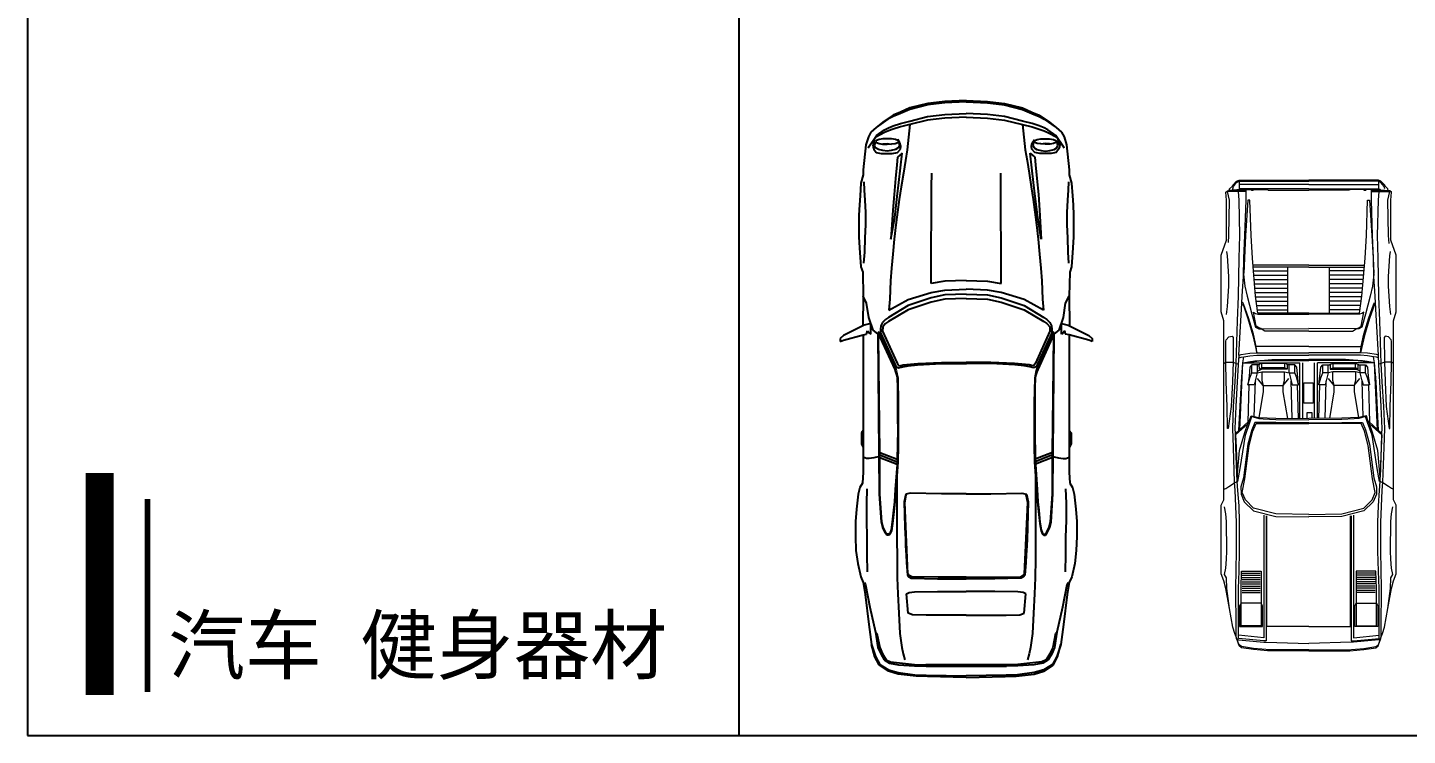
# Model space of a CAD drawing. Extents: x 185064 to 343242, y -369192 to -264966.
# Drawn here: x 185064 to 197328, y -369192 to -362898 of the extents above; entities that cross this region are included whole.
import ezdxf

# ---------------------------------------------------------------- set-up
doc = ezdxf.new("R2010")
doc.units = 0
doc.layers.add('07_F_M', color=144, linetype='Continuous', lineweight=9)
doc.layers.add('P4活动家具', color=4, linetype='Continuous')
doc.styles.add('CCD-HB', font='hbsmall.shx')

# ---------------------------------------------------------------- blocks, each defined once
blk = doc.blocks.new('tyhtyh')
at = {"layer": 'P4活动家具', "color": 8}
for p, q in [((23236, 29489), (23214, 29489)), ((23214, 29489), (23223, 29464)), ((23223, 29464), (23262, 29319)), ((23258, 29464), (23236, 29489)), ((23330, 29320), (23258, 29464)), ((20967, 29258), (20879, 29227)), ((21244, 29270), (21059, 29228)), ((21410, 29302), (21244, 29270)), ((21426, 29310), (21410, 29302)), ((21635, 29292), (21506, 29288)), ((21762, 29292), (21635, 29292)), ((21886, 29295), (21762, 29292)), ((22015, 29295), (21886, 29295)), ((22120, 29292), (22015, 29295)), ((22347, 29294), (22356, 29318)), ((22347, 29274), (22347, 29294)), ((22350, 29239), (22347, 29274)), ((22359, 29207), (22350, 29239)), ((22454, 29331), (22427, 29318)), ((22536, 29331), (22454, 29331)), ((22553, 29318), (22536, 29331)), ((23262, 29319), (23268, 29293)), ((23274, 29271), (23267, 29261)), ((23267, 29261), (23346, 29261)), ((23268, 29293), (23293, 29286)), ((23270, 29210), (23296, 29244)), ((23293, 29286), (23274, 29271)), ((23296, 29244), (23391, 29276)), ((23334, 29312), (23330, 29320)), ((23346, 29261), (23334, 29312)), ((23391, 29276), (23498, 29293)), ((23498, 29293), (23549, 29319)), ((23875, 29309), (23792, 29315)), ((23981, 29306), (23875, 29309)), ((24077, 29301), (23981, 29306)), ((24169, 29302), (24077, 29301)), ((24261, 29306), (24169, 29302)), ((24334, 29311), (24261, 29306)), ((24397, 29314), (24334, 29311)), ((24638, 29240), (24613, 29223)), ((24659, 29248), (24638, 29240)), ((24726, 29226), (24649, 29281)), ((24649, 29281), (24739, 29220)), ((24649, 29228), (24665, 29235)), ((24685, 29242), (24659, 29248)), ((24665, 29235), (24694, 29226)), ((24710, 29236), (24685, 29242)), ((20779, 29131), (20759, 29059)), ((20819, 29195), (20779, 29131)), ((20879, 29227), (20819, 29195)), ((20854, 29163), (20830, 29123)), ((20854, 29148), (20838, 29116)), ((20898, 29189), (20854, 29163)), ((20898, 29176), (20854, 29148)), ((20945, 29209), (20898, 29189)), ((20945, 29196), (20898, 29176)), ((21059, 29228), (20945, 29209)), ((21050, 29217), (20945, 29196)), ((21059, 29228), (21050, 29217)), ((21777, 29130), (21779, 29143)), ((21786, 29122), (21777, 29130)), ((21779, 29143), (21792, 29153)), ((21784, 29130), (21785, 29140)), ((21791, 29122), (21784, 29130)), ((21785, 29140), (21796, 29150)), ((21792, 29153), (21835, 29174)), ((21796, 29150), (21837, 29170)), ((21835, 29174), (21875, 29184)), ((21837, 29170), (21875, 29180)), ((21875, 29184), (22084, 29198)), ((21875, 29180), (22084, 29195)), ((22084, 29198), (23270, 29207)), ((22084, 29195), (22359, 29195)), ((22354, 29195), (22303, 29068)), ((22372, 29195), (22321, 29067)), ((22391, 29195), (22340, 29066)), ((22359, 29195), (22359, 29207)), ((22359, 29195), (22391, 29195)), ((22391, 29195), (22808, 29199)), ((22808, 29199), (23257, 29204)), ((23241, 29192), (23005, 29085)), ((23264, 29192), (23028, 29085)), ((23277, 29190), (23039, 29081)), ((23289, 29176), (23052, 29068)), ((23266, 29201), (23241, 29192)), ((23257, 29204), (23266, 29201)), ((23288, 29201), (23264, 29192)), ((23270, 29207), (23288, 29201)), ((23304, 29191), (23277, 29190)), ((23321, 29174), (23289, 29176)), ((23329, 29189), (23304, 29191)), ((23346, 29152), (23321, 29174)), ((23353, 29176), (23329, 29189)), ((23360, 29131), (23346, 29152)), ((23376, 29152), (23353, 29176)), ((23447, 28986), (23360, 29131)), ((23391, 29131), (23376, 29152)), ((23479, 28986), (23391, 29131)), ((23526, 29122), (23446, 29128)), ((23446, 29128), (23525, 28986)), ((24607, 29185), (24605, 29154)), ((24605, 29154), (24605, 29135)), ((24605, 29135), (24607, 29103)), ((24613, 29223), (24607, 29185)), ((24624, 29142), (24627, 29174)), ((24627, 29111), (24624, 29142)), ((24627, 29174), (24636, 29206)), ((24636, 29206), (24649, 29228)), ((24676, 29176), (24674, 29141)), ((24674, 29141), (24677, 29108)), ((24681, 29141), (24675, 29109)), ((24680, 29201), (24676, 29176)), ((24677, 29173), (24681, 29141)), ((24687, 29220), (24680, 29201)), ((24694, 29226), (24687, 29220)), ((24703, 29220), (24694, 29226)), ((24709, 29201), (24703, 29220)), ((24714, 29173), (24709, 29201)), ((24715, 29141), (24714, 29173)), ((24714, 29108), (24715, 29141)), ((24761, 29160), (24726, 29226)), ((24739, 29220), (24780, 29160)), ((24773, 29132), (24761, 29160)), ((24786, 29097), (24773, 29132)), ((24780, 29160), (24796, 29132)), ((24796, 29132), (24811, 29097)), ((20759, 29059), (20743, 28935)), ((20818, 29056), (20810, 28938)), ((20830, 29123), (20818, 29056)), ((20838, 29116), (20820, 28939)), ((20945, 29033), (20898, 29022)), ((21050, 29046), (20945, 29033)), ((21201, 29055), (21050, 29046)), ((21343, 29061), (21201, 29055)), ((21461, 29066), (21343, 29061)), ((21600, 29068), (21461, 29066)), ((21761, 29070), (21600, 29068)), ((22214, 29069), (21761, 29070)), ((21809, 29110), (21786, 29122)), ((21818, 29112), (21791, 29122)), ((21863, 29101), (21809, 29110)), ((21875, 29103), (21818, 29112)), ((21953, 29091), (21863, 29101)), ((21962, 29094), (21875, 29103)), ((22025, 29085), (21953, 29091)), ((22024, 29087), (21962, 29094)), ((22116, 29081), (22024, 29087)), ((22116, 29075), (22025, 29085)), ((22302, 29068), (22116, 29081)), ((22214, 29069), (22116, 29075)), ((22319, 29062), (22214, 29069)), ((22340, 29066), (22302, 29068)), ((22440, 29059), (22319, 29062)), ((22558, 29063), (22340, 29066)), ((22559, 29059), (22440, 29059)), ((22643, 29064), (22558, 29063)), ((22758, 29059), (22559, 29059)), ((22758, 29064), (22643, 29064)), ((22867, 29064), (22758, 29064)), ((22940, 29063), (22758, 29059)), ((22949, 29067), (22867, 29064)), ((22995, 29073), (22940, 29063)), ((22972, 29073), (22949, 29067)), ((22989, 29079), (22972, 29073)), ((23005, 29085), (22989, 29079)), ((23012, 29079), (22995, 29073)), ((23028, 29085), (23012, 29079)), ((23024, 29074), (23018, 29056)), ((23018, 29056), (23024, 29026)), ((23039, 29081), (23024, 29074)), ((23024, 29026), (23032, 28986)), ((23037, 29060), (23032, 29048)), ((23032, 29048), (23039, 29022)), ((23052, 29068), (23037, 29060)), ((23663, 29116), (23526, 29122)), ((23755, 29109), (23663, 29116)), ((23859, 29100), (23755, 29109)), ((23970, 29089), (23859, 29100)), ((23970, 29113), (24131, 29085)), ((24185, 29098), (23970, 29113)), ((24077, 29077), (23970, 29089)), ((24266, 29051), (24077, 29077)), ((24131, 29085), (24286, 29067)), ((24303, 29090), (24185, 29098)), ((24358, 29036), (24266, 29051)), ((24286, 29067), (24391, 29055)), ((24420, 29079), (24303, 29090)), ((24460, 29021), (24358, 29036)), ((24391, 29055), (24499, 29041)), ((24523, 29069), (24420, 29079)), ((24499, 29041), (24608, 29030)), ((24579, 29064), (24523, 29069)), ((24608, 29030), (24579, 29064)), ((24607, 29103), (24613, 29065)), ((24613, 29065), (24638, 29042)), ((24636, 29079), (24627, 29111)), ((24649, 29059), (24636, 29079)), ((24638, 29042), (24659, 29040)), ((24665, 29050), (24649, 29059)), ((24659, 29040), (24685, 29046)), ((24674, 29052), (24665, 29050)), ((24694, 29057), (24674, 29052)), ((24677, 29108), (24680, 29082)), ((24680, 29082), (24687, 29063)), ((24685, 29046), (24710, 29062)), ((24687, 29063), (24694, 29057)), ((24694, 29057), (24703, 29063)), ((24703, 29063), (24709, 29080)), ((24709, 29080), (24714, 29108)), ((24804, 29043), (24786, 29097)), ((24821, 28973), (24804, 29043)), ((24811, 29097), (24829, 29043)), ((24829, 29043), (24846, 28973)), ((20743, 28935), (20740, 28852)), ((20810, 28938), (20807, 28853)), ((20820, 28939), (20818, 28854)), ((20898, 29022), (20854, 29009)), ((21185, 28853), (21188, 28954)), ((21188, 28954), (21200, 28985)), ((21200, 28985), (21343, 28997)), ((21343, 28997), (21353, 28977)), ((21353, 28977), (21359, 28939)), ((21359, 28939), (21360, 28767)), ((21458, 28963), (21454, 28767)), ((21468, 28980), (21458, 28963)), ((21467, 28764), (21469, 28959)), ((21481, 28991), (21468, 28980)), ((21469, 28959), (21479, 28977)), ((21479, 28977), (21492, 28987)), ((21575, 28997), (21481, 28991)), ((21492, 28987), (22020, 29011)), ((21632, 29000), (21575, 28997)), ((21698, 29004), (21632, 29000)), ((21748, 29006), (21698, 29004)), ((21835, 29010), (21748, 29006)), ((21934, 29013), (21835, 29010)), ((22024, 29015), (21934, 29013)), ((22020, 29011), (22077, 29000)), ((22081, 29003), (22024, 29015)), ((22090, 28967), (22081, 29003)), ((22084, 28739), (22090, 28967)), ((23032, 28986), (23040, 28916)), ((23039, 29022), (23050, 28914)), ((23504, 28815), (23447, 28986)), ((23536, 28815), (23479, 28986)), ((23525, 28986), (23575, 28815)), ((24554, 29006), (24460, 29021)), ((24632, 28993), (24554, 29006)), ((24821, 28973), (24632, 28993)), ((24854, 28841), (24821, 28973)), ((24846, 28973), (24880, 28841)), ((20740, 28852), (20736, 28556)), ((20807, 28853), (20807, 28258)), ((20818, 28257), (20818, 28854)), ((21185, 28556), (21185, 28853)), ((23040, 28916), (23049, 28739)), ((23050, 28914), (23057, 28739)), ((24868, 28714), (24854, 28841)), ((24880, 28841), (24894, 28714)), ((21360, 28767), (21360, 28556)), ((21454, 28767), (21454, 28556)), ((21467, 28555), (21467, 28764)), ((22084, 28555), (22084, 28739)), ((23049, 28739), (23048, 28556)), ((23057, 28739), (23058, 28556)), ((23526, 28714), (23504, 28815)), ((23558, 28714), (23536, 28815)), ((23575, 28815), (23594, 28714)), ((23659, 28714), (23643, 28815)), ((23643, 28815), (23701, 28815)), ((23701, 28815), (24358, 28812)), ((24358, 28812), (24460, 28811)), ((23532, 28556), (23526, 28714)), ((23564, 28556), (23558, 28714)), ((23594, 28714), (23601, 28556)), ((23665, 28556), (23659, 28714)), ((24876, 28556), (24868, 28714)), ((24894, 28714), (24902, 28556)), ((20740, 28259), (20736, 28556)), ((21185, 28556), (21185, 28259)), ((21360, 28344), (21360, 28556)), ((21454, 28344), (21454, 28556)), ((21467, 28556), (21467, 28347)), ((22084, 28556), (22084, 28372)), ((23049, 28373), (23048, 28556)), ((23057, 28373), (23058, 28556)), ((23532, 28556), (23526, 28398)), ((23564, 28556), (23558, 28398)), ((23594, 28398), (23601, 28556)), ((23665, 28556), (23659, 28398)), ((24876, 28556), (24868, 28397)), ((24894, 28397), (24902, 28556)), ((21359, 28173), (21360, 28344)), ((21458, 28148), (21454, 28344)), ((21467, 28347), (21469, 28152)), ((22084, 28372), (22090, 28144)), ((23040, 28195), (23049, 28373)), ((23050, 28197), (23057, 28373)), ((23526, 28398), (23504, 28296)), ((23558, 28398), (23536, 28296)), ((23575, 28296), (23594, 28398)), ((23659, 28398), (23643, 28296)), ((24868, 28397), (24854, 28271)), ((24880, 28271), (24894, 28397)), ((20743, 28176), (20740, 28259)), ((20810, 28173), (20807, 28258)), ((20820, 28172), (20818, 28257)), ((21185, 28259), (21188, 28157)), ((23504, 28296), (23447, 28125)), ((23536, 28296), (23479, 28125)), ((23525, 28125), (23575, 28296)), ((23643, 28296), (23701, 28297)), ((23701, 28297), (24358, 28299)), ((24358, 28299), (24460, 28300)), ((24854, 28271), (24821, 28138)), ((24846, 28138), (24880, 28271)), ((20759, 28052), (20743, 28176)), ((20818, 28055), (20810, 28173)), ((20838, 27996), (20820, 28172)), ((21188, 28157), (21200, 28126)), ((21200, 28126), (21343, 28114)), ((21343, 28114), (21353, 28134)), ((21353, 28134), (21359, 28173)), ((21468, 28132), (21458, 28148)), ((21481, 28120), (21468, 28132)), ((21469, 28152), (21479, 28135)), ((21479, 28135), (21492, 28124)), ((21575, 28114), (21481, 28120)), ((21492, 28124), (22020, 28100)), ((21632, 28111), (21575, 28114)), ((21698, 28107), (21632, 28111)), ((21748, 28105), (21698, 28107)), ((22020, 28100), (22077, 28111)), ((22081, 28108), (22024, 28096)), ((22090, 28144), (22081, 28108)), ((23024, 28085), (23032, 28125)), ((23032, 28125), (23040, 28195)), ((23039, 28089), (23050, 28197)), ((23447, 28125), (23360, 27980)), ((23479, 28125), (23391, 27980)), ((23446, 27983), (23525, 28125)), ((24632, 28118), (24554, 28105)), ((24821, 28138), (24632, 28118)), ((24821, 28138), (24804, 28068)), ((24829, 28068), (24846, 28138)), ((20779, 27980), (20759, 28052)), ((20830, 27988), (20818, 28055)), ((20898, 28089), (20854, 28102)), ((20945, 28078), (20898, 28089)), ((21050, 28065), (20945, 28078)), ((21201, 28056), (21050, 28065)), ((21343, 28050), (21201, 28056)), ((21461, 28045), (21343, 28050)), ((21600, 28043), (21461, 28045)), ((21761, 28041), (21600, 28043)), ((21835, 28101), (21748, 28105)), ((22214, 28042), (21761, 28041)), ((21863, 28010), (21809, 28001)), ((21875, 28009), (21818, 27999)), ((21934, 28098), (21835, 28101)), ((21953, 28020), (21863, 28010)), ((21962, 28017), (21875, 28009)), ((22024, 28096), (21934, 28098)), ((22025, 28027), (21953, 28020)), ((22024, 28024), (21962, 28017)), ((22116, 28031), (22024, 28024)), ((22116, 28036), (22025, 28027)), ((22302, 28043), (22116, 28031)), ((22214, 28042), (22116, 28036)), ((22319, 28049), (22214, 28042)), ((22340, 28045), (22302, 28043)), ((22354, 27917), (22303, 28043)), ((22440, 28053), (22319, 28049)), ((22372, 27917), (22321, 28044)), ((22558, 28048), (22340, 28045)), ((22391, 27917), (22340, 28045)), ((22559, 28053), (22440, 28053)), ((22643, 28047), (22558, 28048)), ((22758, 28053), (22559, 28053)), ((22758, 28047), (22643, 28047)), ((22940, 28048), (22758, 28053)), ((22867, 28047), (22758, 28047)), ((22949, 28044), (22867, 28047)), ((22995, 28038), (22940, 28048)), ((22972, 28038), (22949, 28044)), ((22989, 28032), (22972, 28038)), ((23005, 28026), (22989, 28032)), ((23012, 28032), (22995, 28038)), ((23241, 27919), (23005, 28026)), ((23028, 28026), (23012, 28032)), ((23018, 28056), (23024, 28085)), ((23024, 28037), (23018, 28056)), ((23039, 28030), (23024, 28037)), ((23264, 27919), (23028, 28026)), ((23032, 28063), (23039, 28089)), ((23037, 28051), (23032, 28063)), ((23052, 28043), (23037, 28051)), ((23277, 27921), (23039, 28030)), ((23289, 27935), (23052, 28043)), ((23859, 28012), (23755, 28002)), ((23970, 28022), (23859, 28012)), ((24077, 28034), (23970, 28022)), ((23970, 27999), (24131, 28026)), ((24185, 28013), (23970, 27999)), ((24266, 28060), (24077, 28034)), ((24131, 28026), (24286, 28044)), ((24303, 28021), (24185, 28013)), ((24358, 28075), (24266, 28060)), ((24286, 28044), (24391, 28056)), ((24420, 28032), (24303, 28021)), ((24460, 28090), (24358, 28075)), ((24391, 28056), (24499, 28070)), ((24523, 28042), (24420, 28032)), ((24554, 28105), (24460, 28090)), ((24499, 28070), (24608, 28082)), ((24579, 28047), (24523, 28042)), ((24608, 28082), (24579, 28047)), ((24605, 27977), (24607, 28009)), ((24607, 28009), (24613, 28047)), ((24613, 28047), (24638, 28069)), ((24636, 28032), (24627, 28000)), ((24649, 28053), (24636, 28032)), ((24638, 28069), (24659, 28072)), ((24665, 28061), (24649, 28053)), ((24659, 28072), (24685, 28066)), ((24674, 28059), (24665, 28061)), ((24694, 28054), (24674, 28059)), ((24677, 28003), (24680, 28029)), ((24680, 28029), (24687, 28048)), ((24685, 28066), (24710, 28050)), ((24687, 28048), (24694, 28054)), ((24694, 28054), (24703, 28048)), ((24703, 28048), (24709, 28031)), ((24709, 28031), (24714, 28003)), ((24786, 28014), (24773, 27979)), ((24804, 28068), (24786, 28014)), ((24796, 27979), (24811, 28014)), ((24811, 28014), (24829, 28068)), ((20819, 27916), (20779, 27980)), ((20879, 27884), (20819, 27916)), ((20854, 27949), (20830, 27988)), ((20854, 27963), (20838, 27996)), ((20898, 27935), (20854, 27963)), ((20898, 27922), (20854, 27949)), ((20945, 27915), (20898, 27935)), ((20945, 27902), (20898, 27922)), ((21050, 27894), (20945, 27915)), ((21059, 27883), (20945, 27902)), ((21786, 27990), (21777, 27981)), ((21777, 27981), (21779, 27968)), ((21779, 27968), (21792, 27958)), ((21791, 27990), (21784, 27981)), ((21784, 27981), (21785, 27971)), ((21785, 27971), (21796, 27961)), ((21809, 28001), (21786, 27990)), ((21818, 27999), (21791, 27990)), ((21792, 27958), (21835, 27937)), ((21796, 27961), (21837, 27942)), ((21835, 27937), (21875, 27927)), ((21837, 27942), (21875, 27931)), ((21875, 27931), (22084, 27916)), ((21875, 27927), (22084, 27913)), ((22084, 27916), (22359, 27917)), ((22084, 27913), (23270, 27904)), ((22359, 27904), (22350, 27872)), ((22359, 27917), (22391, 27917)), ((22359, 27917), (22359, 27904)), ((22391, 27917), (22808, 27912)), ((22808, 27912), (23257, 27907)), ((23266, 27911), (23241, 27919)), ((23257, 27907), (23266, 27911)), ((23288, 27911), (23264, 27919)), ((23270, 27904), (23288, 27911)), ((23270, 27901), (23296, 27867)), ((23304, 27920), (23277, 27921)), ((23321, 27937), (23289, 27935)), ((23329, 27923), (23304, 27920)), ((23346, 27959), (23321, 27937)), ((23353, 27936), (23329, 27923)), ((23360, 27980), (23346, 27959)), ((23376, 27959), (23353, 27936)), ((23391, 27980), (23376, 27959)), ((23526, 27990), (23446, 27983)), ((23663, 27996), (23526, 27990)), ((23755, 28002), (23663, 27996)), ((24605, 27958), (24605, 27977)), ((24607, 27926), (24605, 27958)), ((24613, 27888), (24607, 27926)), ((24627, 28000), (24624, 27969)), ((24624, 27969), (24627, 27937)), ((24627, 27937), (24636, 27905)), ((24636, 27905), (24649, 27883)), ((24674, 27971), (24677, 28003)), ((24676, 27935), (24674, 27971)), ((24681, 27971), (24675, 28002)), ((24680, 27910), (24676, 27935)), ((24677, 27938), (24681, 27971)), ((24687, 27892), (24680, 27910)), ((24709, 27910), (24703, 27892)), ((24714, 27938), (24709, 27910)), ((24714, 28003), (24715, 27971)), ((24715, 27971), (24714, 27938)), ((24761, 27951), (24726, 27885)), ((24739, 27891), (24780, 27951)), ((24773, 27979), (24761, 27951)), ((24780, 27951), (24796, 27979)), ((20967, 27854), (20879, 27884)), ((21059, 27883), (21050, 27894)), ((21244, 27841), (21059, 27883)), ((21410, 27810), (21244, 27841)), ((21426, 27801), (21410, 27810)), ((21635, 27819), (21506, 27823)), ((21762, 27819), (21635, 27819)), ((21886, 27816), (21762, 27819)), ((22015, 27816), (21886, 27816)), ((22120, 27819), (22015, 27816)), ((22350, 27872), (22347, 27837)), ((22347, 27837), (22347, 27817)), ((22347, 27817), (22356, 27794)), ((23262, 27792), (23268, 27819)), ((23267, 27850), (23346, 27850)), ((23274, 27840), (23267, 27850)), ((23268, 27819), (23293, 27825)), ((23293, 27825), (23274, 27840)), ((23296, 27867), (23391, 27835)), ((23334, 27800), (23330, 27791)), ((23346, 27850), (23334, 27800)), ((23391, 27835), (23498, 27819)), ((23498, 27819), (23549, 27792)), ((23875, 27803), (23792, 27797)), ((23981, 27806), (23875, 27803)), ((24077, 27810), (23981, 27806)), ((24169, 27809), (24077, 27810)), ((24261, 27805), (24169, 27809)), ((24334, 27800), (24261, 27805)), ((24397, 27797), (24334, 27800)), ((24638, 27871), (24613, 27888)), ((24659, 27863), (24638, 27871)), ((24649, 27830), (24739, 27891)), ((24726, 27885), (24649, 27830)), ((24649, 27883), (24665, 27876)), ((24685, 27869), (24659, 27863)), ((24665, 27876), (24694, 27885)), ((24710, 27876), (24685, 27869)), ((24694, 27885), (24687, 27892)), ((24703, 27892), (24694, 27885)), ((22454, 27779), (22426, 27793)), ((22536, 27779), (22454, 27779)), ((22554, 27793), (22536, 27779)), ((23223, 27648), (23262, 27792)), ((23330, 27791), (23258, 27648)), ((23330, 27791), (23330, 27791)), ((23214, 27623), (23223, 27648)), ((23236, 27623), (23214, 27623)), ((23258, 27648), (23236, 27623))]:
    blk.add_line(p, q, dxfattribs=at)
at = {"layer": 'P4活动家具', "color": 3}
for p, q in [((21470, 29337), (21426, 29319)), ((21568, 29359), (21470, 29337)), ((21663, 29372), (21568, 29359)), ((21768, 29375), (21663, 29372)), ((21878, 29375), (21768, 29375)), ((21970, 29369), (21878, 29375)), ((22081, 29356), (21970, 29369)), ((22131, 29343), (22081, 29356)), ((22163, 29324), (22131, 29343)), ((23767, 29337), (23726, 29322)), ((23906, 29345), (23767, 29337)), ((23989, 29350), (23906, 29345)), ((24077, 29350), (23989, 29350)), ((24150, 29350), (24077, 29350)), ((24226, 29347), (24150, 29350)), ((24292, 29342), (24226, 29347)), ((24387, 29337), (24292, 29342)), ((24447, 29318), (24387, 29337)), ((20816, 29201), (20877, 29233)), ((20877, 29233), (20967, 29258)), ((21116, 29277), (20967, 29258)), ((21337, 29303), (21116, 29277)), ((21426, 29319), (21337, 29303)), ((22245, 29318), (22163, 29324)), ((22356, 29318), (22245, 29318)), ((22427, 29318), (22356, 29318)), ((22553, 29318), (22427, 29318)), ((23262, 29319), (22553, 29318)), ((23549, 29319), (23330, 29320)), ((23726, 29322), (23549, 29319)), ((24485, 29318), (24447, 29318)), ((24669, 29299), (24485, 29318)), ((24729, 29280), (24669, 29299)), ((24764, 29261), (24729, 29280)), ((24799, 29223), (24764, 29261)), ((20749, 29059), (20769, 29131)), ((20769, 29131), (20816, 29201)), ((24859, 29135), (24799, 29223)), ((24837, 29172), (24799, 29223)), ((24889, 29097), (24837, 29172)), ((24880, 29097), (24859, 29135)), ((20733, 28925), (20749, 29059)), ((24903, 29043), (24880, 29097)), ((24913, 29043), (24889, 29097)), ((24933, 28973), (24903, 29043)), ((24943, 28973), (24913, 29043)), ((20730, 28843), (20733, 28925)), ((24966, 28840), (24933, 28973)), ((24976, 28840), (24943, 28973)), ((20724, 28556), (20730, 28843)), ((24981, 28714), (24966, 28840)), ((24990, 28714), (24976, 28840)), ((24989, 28556), (24981, 28714)), ((24998, 28556), (24990, 28714)), ((20724, 28555), (20730, 28268)), ((24989, 28556), (24981, 28398)), ((24998, 28556), (24990, 28398)), ((24998, 28556), (24998, 28556)), ((24981, 28398), (24966, 28271)), ((24990, 28398), (24976, 28271)), ((20730, 28268), (20733, 28186)), ((24966, 28271), (24933, 28138)), ((24976, 28271), (24943, 28138)), ((20733, 28186), (20749, 28052)), ((24933, 28138), (24903, 28069)), ((24943, 28138), (24913, 28069)), ((20749, 28052), (20769, 27980)), ((24889, 28015), (24837, 27939)), ((24880, 28015), (24859, 27977)), ((24903, 28069), (24880, 28015)), ((24913, 28069), (24889, 28015)), ((20769, 27980), (20816, 27910)), ((20816, 27910), (20877, 27878)), ((24859, 27977), (24799, 27888)), ((24837, 27939), (24799, 27888)), ((20877, 27878), (20967, 27854)), ((21116, 27834), (20967, 27854)), ((21337, 27808), (21116, 27834)), ((21426, 27792), (21337, 27808)), ((24669, 27812), (24485, 27793)), ((24729, 27831), (24669, 27812)), ((24764, 27850), (24729, 27831)), ((24799, 27888), (24764, 27850)), ((21470, 27774), (21426, 27792)), ((21568, 27752), (21470, 27774)), ((21663, 27740), (21568, 27752)), ((21768, 27737), (21663, 27740)), ((21878, 27737), (21768, 27737)), ((21970, 27743), (21878, 27737)), ((22081, 27756), (21970, 27743)), ((22131, 27768), (22081, 27756)), ((22163, 27787), (22131, 27768)), ((22245, 27793), (22163, 27787)), ((22356, 27794), (22245, 27793)), ((22426, 27793), (22356, 27794)), ((22554, 27793), (22426, 27793)), ((23262, 27792), (22554, 27793)), ((23549, 27792), (23330, 27791)), ((23726, 27789), (23549, 27792)), ((23767, 27775), (23726, 27789)), ((23906, 27766), (23767, 27775)), ((23989, 27761), (23906, 27766)), ((24077, 27761), (23989, 27761)), ((24150, 27761), (24077, 27761)), ((24226, 27764), (24150, 27761)), ((24292, 27769), (24226, 27764)), ((24387, 27775), (24292, 27769)), ((24447, 27793), (24387, 27775)), ((24485, 27793), (24447, 27793))]:
    blk.add_line(p, q, dxfattribs=at)
blk = doc.blocks.new('A$C1B3540EF')
at = {"layer": '07_F_M', "color": 8, "linetype": 'ByBlock'}
for p, q in [((-116, 1419), (-128, 1396)), ((-128, 1396), (-60, 1396)), ((-128, 1396), (-128, 777)), ((-82, 1447), (-116, 1419)), ((-99, 777), (-99, 1396)), ((-60, 1452), (-82, 1447)), ((-60, 777), (-60, 1396)), ((3356, 1368), (3356, 1207)), ((3375, 1368), (3375, 1207)), ((3394, 1368), (3394, 1207)), ((3413, 1368), (3413, 1207)), ((3433, 1368), (3433, 1207)), ((3452, 1368), (3452, 1207)), ((3471, 1368), (3471, 1207)), ((3490, 1368), (3490, 1207)), ((3510, 1368), (3510, 1207)), ((3529, 1368), (3529, 1207)), ((-49, 1266), (-49, 1284)), ((619, 777), (619, 1272)), ((636, 777), (636, 1271)), ((668, 1268), (668, 968)), ((706, 1264), (706, 968)), ((745, 1262), (745, 968)), ((783, 1259), (783, 968)), ((822, 1256), (822, 968)), ((860, 1252), (860, 968)), ((899, 1249), (899, 968)), ((937, 1243), (937, 968)), ((976, 1237), (976, 968)), ((1014, 1232), (1014, 968)), ((1559, 1233), (1503, 1233)), ((1688, 1182), (1627, 1231)), ((1542, 1216), (1531, 1193)), ((1688, 1182), (1688, 1002)), ((1542, 968), (1531, 991)), ((1688, 1002), (1627, 953)), ((1044, 962), (636, 962)), ((1576, 951), (1503, 951)), ((1980, 924), (1646, 933)), ((-99, 777), (-99, 158)), ((-60, 777), (-60, 158)), ((619, 777), (619, 281)), ((636, 777), (636, 283)), ((1981, 856), (1486, 856)), ((1981, 827), (1486, 827)), ((1981, 726), (1486, 726)), ((1981, 698), (1486, 698)), ((1980, 630), (1646, 620)), ((1044, 591), (636, 591)), ((668, 286), (668, 585)), ((706, 290), (706, 585)), ((745, 292), (745, 585)), ((783, 295), (783, 585)), ((822, 298), (822, 585)), ((860, 301), (860, 585)), ((899, 305), (899, 585)), ((937, 310), (937, 585)), ((976, 316), (976, 585)), ((1014, 322), (1014, 585)), ((1576, 602), (1503, 602)), ((1542, 585), (1531, 563)), ((1688, 551), (1627, 601)), ((1688, 371), (1688, 551)), ((1688, 371), (1627, 322)), ((-49, 287), (-49, 269)), ((1559, 321), (1503, 321)), ((1542, 338), (1531, 360)), ((3356, 186), (3356, 346)), ((3375, 186), (3375, 346)), ((3394, 186), (3394, 346)), ((3413, 186), (3413, 346)), ((3433, 186), (3433, 346)), ((3452, 186), (3452, 346)), ((3471, 186), (3471, 346)), ((3490, 186), (3490, 346)), ((3510, 186), (3510, 346)), ((3529, 186), (3529, 346)), ((-128, 158), (-60, 158))]:
    blk.add_line(p, q, dxfattribs=at)
at = {"layer": '07_F_M', "color": 3, "linetype": 'ByBlock'}
for points in [[(4047, 777), (4047, 1143), (4036, 1266), (4019, 1374), (4004, 1393), (3924, 1421), (3892, 1433), (3836, 1451), (3672, 1480), (3492, 1514), (3425, 1531), (3362, 1554), (2751, 1554), (2705, 1531), (2604, 1531), (1114, 1531), (1034, 1554), (529, 1554), (397, 1507), (41, 1508), (-32, 1514), (-43, 1497), (-45, 1483), (-60, 1480), (-85, 1456), (-94, 1452), (-128, 1419), (-139, 1396), (-139, 777)], [(4047, 777), (4047, 411), (4036, 287), (4019, 180), (4004, 160), (3924, 132), (3892, 121), (3836, 102), (3672, 73), (3492, 39), (3425, 22), (3362, 0), (2751, 0), (2705, 22), (2604, 22), (1114, 22), (1034, 0), (529, 0), (397, 47), (41, 45), (-32, 39), (-43, 56), (-45, 71), (-60, 73), (-85, 98), (-94, 101), (-128, 135), (-139, 158), (-139, 777)]]:
    blk.add_lwpolyline(points, dxfattribs=at)
at = {"layer": '07_F_M', "color": 8, "linetype": 'ByBlock'}
for points in [[(2848, 1154), (3836, 1154), (3959, 1155), (3959, 1176), (3937, 1402), (3492, 1402), (3340, 1396), (3160, 1391), (2902, 1391), (2759, 1396), (2621, 1407), (2542, 1413), (2240, 1424), (2116, 1427), (2071, 1430), (1874, 1421), (1655, 1409), (1503, 1399), (1418, 1396), (1418, 1397), (1114, 1380), (956, 1370), (895, 1367), (720, 1357), (557, 1354), (354, 1344), (41, 1334), (-49, 1334), (-49, 1402), (-49, 1454), (-45, 1483)], [(-38, 1334), (-38, 1454), (-38, 1497), (-32, 1514)], [(426, 1491), (354, 1486), (41, 1480), (-38, 1497)], [(1058, 1508), (985, 1497), (895, 1492), (805, 1486), (720, 1486), (534, 1497), (495, 1503)], [(1491, 1531), (1480, 1514), (1480, 1449), (1491, 1422), (1497, 1399)], [(2610, 1531), (2604, 1514), (2587, 1486), (2553, 1435), (2542, 1413), (2542, 1407), (2542, 1407), (2427, 1385), (2129, 1340), (2017, 1300), (1964, 1283), (1981, 1221), (1985, 1182), (1990, 1070), (1994, 777)], [(3672, 1480), (3492, 1503), (3397, 1508), (3368, 1525), (3312, 1514), (3233, 1508), (3160, 1503), (2897, 1508), (2829, 1514), (2767, 1525)], [(-49, 1418), (-54, 1412), (-54, 1290), (-49, 1284), (-49, 1271), (-54, 1266), (-54, 1143), (-49, 1138), (-49, 777)], [(3924, 1421), (3836, 1421), (3492, 1424), (3160, 1419), (2902, 1419), (2621, 1430), (2548, 1435), (2240, 1447), (2071, 1452), (1874, 1444), (1655, 1431), (1491, 1422), (1114, 1408), (895, 1401), (557, 1394), (354, 1389), (41, 1396), (-38, 1402), (-49, 1402)], [(1044, 777), (1044, 1227), (1044, 1227), (895, 1250), (557, 1278), (354, 1289), (41, 1300), (41, 1317), (354, 1339), (557, 1349), (692, 1355)], [(698, 1356), (806, 1343), (895, 1323), (1055, 1283), (1170, 1250), (1185, 1221), (1185, 1199), (1182, 1199), (1176, 1221), (1159, 1244), (1036, 1266), (1047, 1250), (1053, 1227), (1053, 777)], [(1396, 1238), (1340, 1244), (1231, 1268), (1086, 1312), (962, 1357), (951, 1362), (953, 1368)], [(979, 1372), (964, 1366), (967, 1361), (1092, 1317), (1244, 1272), (1396, 1238)], [(1418, 1396), (1413, 1379), (1401, 1300), (1396, 1238), (1396, 1132), (1396, 777)], [(1441, 1396), (1435, 1379), (1432, 1354), (1424, 1300), (1418, 1238), (1418, 1216), (1418, 1109), (1418, 777)], [(2088, 1397), (1655, 1375), (1486, 1362), (1432, 1354)], [(1486, 1362), (1475, 1295), (1469, 1255), (1463, 1171), (1458, 1103), (1458, 777)], [(2081, 1389), (2081, 1389), (2081, 1389), (1486, 1362), (1486, 856)], [(2116, 1427), (2009, 1312), (2018, 1312), (2030, 1316), (2128, 1427), (2240, 1421), (2504, 1413), (2266, 1391), (2106, 1345), (2030, 1316), (1989, 1300), (1959, 1289), (1972, 1221), (1979, 1070), (1982, 777)], [(2020, 777), (2018, 1070), (2017, 1182), (2016, 1255), (2083, 1283), (2211, 1317), (2508, 1357), (2590, 1380), (2655, 1379), (2722, 1351), (2801, 1266), (2852, 1070), (2857, 777)], [(2835, 777), (2829, 1070), (2778, 1266), (2705, 1340), (2638, 1368), (2519, 1345), (2222, 1306), (2094, 1272), (2025, 1244), (2025, 1070), (2027, 777)], [(2842, 1176), (3931, 1176), (3909, 1402)], [(4038, 777), (4038, 1120), (4038, 1120), (4027, 1266), (4010, 1374), (3993, 1396), (3937, 1419), (3948, 1402), (3952, 1368), (3971, 1176), (3971, 1155), (3982, 777)], [(1340, 777), (1340, 1244)], [(1486, 1317), (1475, 1261), (1466, 1193), (1465, 1103), (1465, 777)], [(1981, 867), (1683, 876), (1683, 876), (1683, 867), (1525, 884), (1503, 901), (1503, 968), (1497, 968), (1491, 991), (1491, 1193), (1497, 1216), (1503, 1216), (1503, 1283), (1525, 1300), (1604, 1306), (1683, 1317), (1683, 1308), (2014, 1317)], [(1646, 1251), (1576, 1233), (1559, 1233), (1542, 1196), (1542, 1216), (1503, 1216)], [(1683, 1317), (1621, 1300), (1576, 1283), (1508, 1283)], [(1576, 1283), (1576, 1233), (1565, 1193), (1565, 991), (1576, 951), (1576, 901)], [(1966, 1260), (1646, 1251), (1683, 1261), (1683, 1308)], [(1204, 777), (1204, 1165), (1185, 1199), (1182, 777)], [(1491, 991), (1531, 991), (1531, 1193), (1491, 1193)], [(1497, 968), (1542, 968), (1542, 1196)], [(1565, 1193), (1644, 1193), (1688, 1182), (1745, 1182), (1972, 1219)], [(3830, 777), (3830, 1148), (2848, 1148)], [(1980, 964), (1745, 1002), (1688, 1002), (1644, 991), (1565, 991)], [(1683, 867), (1621, 884), (1576, 901), (1508, 901)], [(1576, 951), (1683, 923), (1683, 876)], [(-49, 101), (-60, 101), (-82, 107), (-116, 135), (-128, 158), (-128, 777)], [(-49, 136), (-54, 141), (-54, 264), (-49, 269), (-49, 282), (-54, 287), (-54, 410), (-49, 416), (-49, 777)], [(1044, 777), (1044, 326), (1044, 326), (895, 304), (557, 276), (354, 264), (41, 253), (41, 236), (354, 215), (557, 205), (692, 199)], [(698, 197), (806, 210), (895, 231), (1055, 270), (1170, 304), (1185, 332), (1185, 354), (1182, 354), (1176, 332), (1159, 309), (1036, 287), (1047, 304), (1053, 326), (1053, 777)], [(1204, 777), (1204, 388), (1185, 354), (1182, 777)], [(1340, 777), (1340, 309)], [(1418, 158), (1413, 175), (1401, 253), (1396, 315), (1396, 422), (1396, 777)], [(1441, 158), (1435, 175), (1432, 200), (1424, 253), (1418, 315), (1418, 338), (1418, 445), (1418, 777)], [(1486, 191), (1475, 259), (1469, 298), (1463, 383), (1458, 450), (1458, 777)], [(1486, 237), (1475, 292), (1466, 360), (1465, 450), (1465, 777)], [(1977, 808), (1931, 808), (1931, 759), (1977, 759)], [(2116, 126), (2009, 242), (2018, 242), (2030, 237), (2128, 126), (2240, 133), (2504, 141), (2266, 163), (2106, 208), (2030, 237), (1989, 253), (1959, 264), (1972, 332), (1979, 484), (1982, 777)], [(2610, 22), (2604, 39), (2587, 67), (2553, 118), (2542, 141), (2542, 146), (2542, 146), (2427, 169), (2129, 214), (2017, 253), (1964, 270), (1981, 332), (1985, 371), (1990, 484), (1994, 777)], [(2020, 777), (2018, 484), (2017, 371), (2016, 298), (2083, 270), (2211, 236), (2508, 197), (2590, 174), (2655, 175), (2722, 203), (2801, 287), (2852, 484), (2857, 777)], [(2835, 777), (2829, 484), (2778, 287), (2705, 214), (2638, 186), (2519, 208), (2222, 248), (2094, 281), (2025, 309), (2025, 484), (2027, 777)], [(3830, 777), (3830, 405), (2848, 405)], [(4038, 777), (4038, 433), (4038, 433), (4027, 287), (4010, 180), (3993, 158), (3937, 135), (3948, 152), (3952, 185), (3971, 377), (3971, 398), (3982, 777)], [(2081, 165), (2081, 165), (2081, 165), (1486, 191), (1486, 697)], [(1981, 686), (1683, 678), (1683, 678), (1683, 687), (1525, 670), (1503, 653), (1503, 586), (1497, 585), (1491, 563), (1491, 360), (1497, 338), (1503, 337), (1503, 270), (1525, 253), (1604, 248), (1683, 236), (1683, 245), (2014, 236)], [(1683, 687), (1621, 670), (1576, 653), (1508, 653)], [(1576, 270), (1576, 321), (1565, 360), (1565, 563), (1576, 602), (1576, 653)], [(1576, 602), (1683, 630), (1683, 678)], [(1491, 563), (1531, 563), (1531, 360), (1491, 360)], [(1497, 585), (1542, 585), (1542, 358)], [(1980, 590), (1745, 551), (1688, 551), (1644, 563), (1565, 563)], [(2848, 400), (3836, 400), (3959, 398), (3959, 377), (3937, 152), (3492, 152), (3340, 158), (3160, 163), (2902, 163), (2759, 158), (2621, 146), (2542, 141), (2240, 129), (2116, 126), (2071, 124), (1874, 132), (1655, 144), (1503, 154), (1418, 158), (1418, 157), (1114, 173), (956, 183), (895, 186), (720, 197), (557, 199), (354, 209), (41, 220), (-49, 220), (-49, 152), (-49, 100), (-45, 71)], [(1565, 360), (1644, 360), (1688, 371), (1745, 371), (1972, 334)], [(2842, 377), (3931, 377), (3909, 152)], [(1396, 315), (1340, 309), (1231, 285), (1086, 242), (962, 197), (951, 191), (953, 186)], [(979, 181), (964, 187), (967, 193), (1092, 236), (1244, 281), (1396, 315)], [(1646, 303), (1576, 321), (1559, 321), (1542, 358), (1542, 338), (1503, 337)], [(1683, 236), (1621, 253), (1576, 270), (1508, 270)], [(1966, 293), (1646, 303), (1683, 292), (1683, 245)], [(3924, 132), (3836, 133), (3492, 129), (3160, 135), (2902, 135), (2621, 124), (2548, 118), (2240, 107), (2071, 101), (1874, 109), (1655, 122), (1491, 131), (1114, 145), (895, 153), (557, 160), (354, 164), (41, 158), (-38, 152), (-49, 152)], [(-38, 220), (-38, 100), (-38, 56), (-32, 39)], [(2088, 156), (1655, 178), (1486, 191), (1432, 200)], [(1491, 22), (1480, 39), (1480, 104), (1491, 131), (1497, 154)], [(417, 64), (354, 67), (41, 73), (-38, 56)], [(1058, 45), (985, 56), (895, 62), (805, 67), (720, 67), (534, 56), (495, 50)], [(3672, 73), (3492, 50), (3397, 45), (3368, 28), (3312, 39), (3233, 45), (3160, 50), (2897, 45), (2829, 39), (2767, 28)]]:
    blk.add_lwpolyline(points, dxfattribs=at)
for points in [[(2071, 1491), (2071, 1497), (1874, 1500), (1655, 1511), (1480, 1514), (1475, 1514), (1295, 1514), (1283, 1511), (1255, 1486), (1250, 1456), (1261, 1448), (1261, 1448), (1475, 1449), (1655, 1456), (1874, 1466), (2071, 1491)], [(3340, 1199), (3824, 1199), (3824, 1379), (3492, 1379), (3340, 1374)], [(3622, 1379), (3647, 1391), (3830, 1391), (3830, 1188), (3647, 1188), (3622, 1199)], [(1846, 815), (1846, 733), (1665, 733), (1665, 815)], [(3340, 354), (3824, 354), (3824, 175), (3492, 175), (3340, 180)], [(3622, 175), (3647, 163), (3830, 163), (3830, 366), (3647, 366), (3622, 354)], [(2071, 62), (2071, 56), (1874, 53), (1655, 42), (1480, 39), (1475, 39), (1295, 39), (1283, 42), (1255, 67), (1250, 97), (1261, 105), (1261, 105), (1475, 104), (1655, 98), (1874, 88), (2071, 62)]]:
    blk.add_lwpolyline(points, close=True, dxfattribs=at)

msp = doc.modelspace()

# ---------------------------------------------------------------- linework, layer by layer
at = {"color": 8}
for p, q in [((185064, -264966), (185064, -369192)), ((191386, -264966), (191386, -369192)), ((185064, -369192), (217097, -369192))]:
    msp.add_line(p, q, dxfattribs=at)
for points, const_width in [([(185705, -366858), (185705, -368833)], 250), ([(186130, -367089), (186130, -368805)], 50)]:
    msp.add_lwpolyline(points, dxfattribs=dict(at, const_width=const_width))

# ---------------------------------------------------------------- block references
at = {"color": 0, "xscale": 1.199999999997089, "yscale": 1.199999999997089, "zscale": 1.199999999999999, "rotation": 90}
msp.add_blockref('tyhtyh', (227673, -393545), dxfattribs=at)
at = {"rotation": 270}
msp.add_blockref('A$C1B3540EF', (195674, -364393), dxfattribs=at)

# ---------------------------------------------------------------- texts
at = {"color": 7, "insert": (186315, -368139), "char_height": 500, "width": 5680.47, "attachment_point": 1, "style": 'CCD-HB'}
msp.add_mtext('{\\fFangSong|b0|i0|c134|p49;汽车 健身器材}', dxfattribs=at)

doc.saveas('drawing.dxf')
